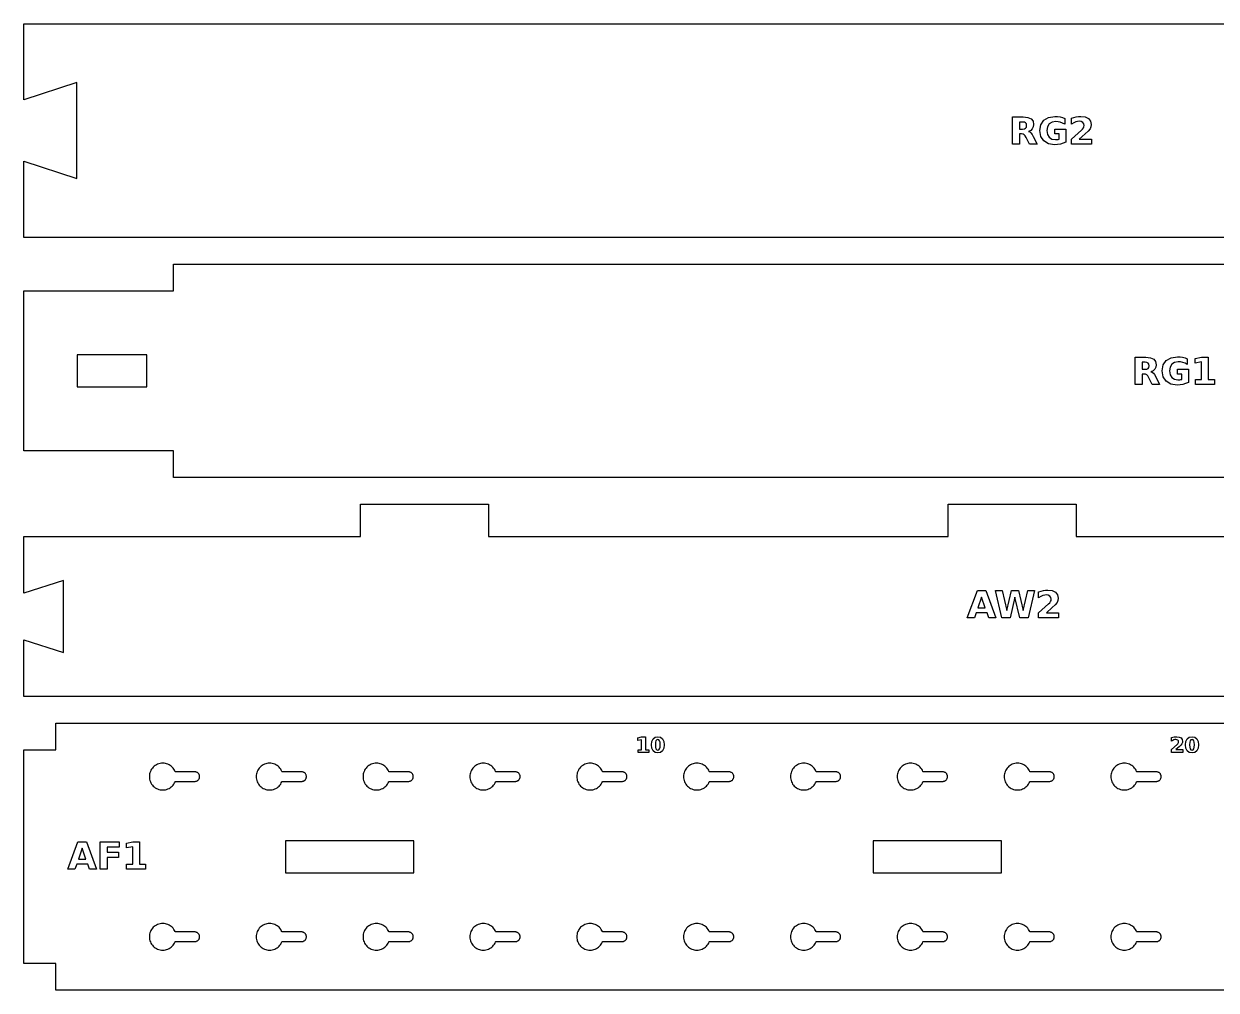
# Model space of a CAD drawing. Header units: millimetres. Extents: x 12 to 470, y 12 to 194.
# Drawn here: x 12.5 to 235.7, y 12.5 to 193.5 of the extents above; entities that cross this region are included whole.
import ezdxf

# ---------------------------------------------------------------- set-up
doc = ezdxf.new("R2010")
doc.units = ezdxf.units.MM
doc.layers.add('CUT', color=1, linetype='Continuous')
doc.layers.add('ENGRAVE', color=5, linetype='Continuous')

msp = doc.modelspace()

# ---------------------------------------------------------------- linework, layer by layer
at = {"layer": 'CUT', "color": 1}
for points in [[(382.5, 188.5), (410.5, 188.5), (410.5, 158.5), (382.5, 158.5), (382.5, 153.5), (12.5, 153.5), (12.5, 167.76), (22.4, 164.5), (22.4, 182.5), (12.5, 179.24), (12.5, 193.5), (382.5, 193.5)], [(40.5, 148.5), (410.5, 148.5), (410.5, 134.24), (420.4, 137.5), (420.4, 119.5), (410.5, 122.76), (410.5, 108.5), (40.5, 108.5), (40.5, 113.5), (12.5, 113.5), (12.5, 143.5), (40.5, 143.5)], [(22.5, 131.5), (22.5, 125.5), (35.5, 125.5), (35.5, 131.5)], [(75.5, 103.5), (99.5, 103.5), (99.5, 97.5), (185.5, 97.5), (185.5, 103.5), (209.5, 103.5), (209.5, 97.5), (295.5, 97.5), (295.5, 103.5), (319.5, 103.5), (319.5, 97.5), (442.5, 97.5), (442.5, 92.5), (470.5, 92.5), (470.5, 72.5), (442.5, 72.5), (442.5, 67.5), (12.5, 67.5), (12.5, 78.15), (19.93, 75.75), (19.93, 89.25), (12.5, 86.85), (12.5, 97.5), (75.5, 97.5)], [(18.5, 62.5), (448.5, 62.5), (448.5, 43.24), (458.4, 46.5), (458.4, 28.5), (448.5, 31.76), (448.5, 12.5), (18.5, 12.5), (18.5, 17.5), (12.5, 17.5), (12.5, 57.5), (18.5, 57.5)], [(40.43, 50.91), (40.58, 51.11), (40.7, 51.32), (40.81, 51.54), (40.83, 51.6), (44.5, 51.6), (44.59, 51.6), (44.68, 51.62), (44.76, 51.64), (44.84, 51.67), (44.92, 51.71), (45, 51.75), (45.07, 51.8), (45.14, 51.86), (45.2, 51.93), (45.25, 52), (45.29, 52.08), (45.33, 52.16), (45.36, 52.24), (45.38, 52.32), (45.4, 52.41), (45.4, 52.5), (45.4, 52.59), (45.38, 52.68), (45.36, 52.76), (45.33, 52.84), (45.29, 52.92), (45.25, 53), (45.2, 53.07), (45.14, 53.14), (45.07, 53.2), (45, 53.25), (44.92, 53.29), (44.84, 53.33), (44.76, 53.36), (44.68, 53.38), (44.59, 53.4), (44.5, 53.4), (40.83, 53.4), (40.81, 53.46), (40.7, 53.68), (40.58, 53.89), (40.43, 54.09), (40.27, 54.27), (40.09, 54.43), (39.89, 54.58), (39.68, 54.7), (39.46, 54.81), (39.23, 54.89), (38.99, 54.95), (38.75, 54.99), (38.5, 55), (38.25, 54.99), (38.01, 54.95), (37.77, 54.89), (37.54, 54.81), (37.32, 54.7), (37.11, 54.58), (36.91, 54.43), (36.73, 54.27), (36.57, 54.09), (36.42, 53.89), (36.3, 53.68), (36.19, 53.46), (36.11, 53.23), (36.05, 52.99), (36.01, 52.75), (36, 52.5), (36.01, 52.25), (36.05, 52.01), (36.11, 51.77), (36.19, 51.54), (36.3, 51.32), (36.42, 51.11), (36.57, 50.91), (36.73, 50.73), (36.91, 50.57), (37.11, 50.42), (37.32, 50.3), (37.54, 50.19), (37.77, 50.11), (38.01, 50.05), (38.25, 50.01), (38.5, 50), (38.75, 50.01), (38.99, 50.05), (39.23, 50.11), (39.46, 50.19), (39.68, 50.3), (39.89, 50.42), (40.09, 50.57), (40.27, 50.73)], [(60.43, 50.91), (60.58, 51.11), (60.7, 51.32), (60.81, 51.54), (60.83, 51.6), (64.5, 51.6), (64.59, 51.6), (64.68, 51.62), (64.76, 51.64), (64.84, 51.67), (64.92, 51.71), (65, 51.75), (65.07, 51.8), (65.14, 51.86), (65.2, 51.93), (65.25, 52), (65.29, 52.08), (65.33, 52.16), (65.36, 52.24), (65.38, 52.32), (65.4, 52.41), (65.4, 52.5), (65.4, 52.59), (65.38, 52.68), (65.36, 52.76), (65.33, 52.84), (65.29, 52.92), (65.25, 53), (65.2, 53.07), (65.14, 53.14), (65.07, 53.2), (65, 53.25), (64.92, 53.29), (64.84, 53.33), (64.76, 53.36), (64.68, 53.38), (64.59, 53.4), (64.5, 53.4), (60.83, 53.4), (60.81, 53.46), (60.7, 53.68), (60.58, 53.89), (60.43, 54.09), (60.27, 54.27), (60.09, 54.43), (59.89, 54.58), (59.68, 54.7), (59.46, 54.81), (59.23, 54.89), (58.99, 54.95), (58.75, 54.99), (58.5, 55), (58.25, 54.99), (58.01, 54.95), (57.77, 54.89), (57.54, 54.81), (57.32, 54.7), (57.11, 54.58), (56.91, 54.43), (56.73, 54.27), (56.57, 54.09), (56.42, 53.89), (56.3, 53.68), (56.19, 53.46), (56.11, 53.23), (56.05, 52.99), (56.01, 52.75), (56, 52.5), (56.01, 52.25), (56.05, 52.01), (56.11, 51.77), (56.19, 51.54), (56.3, 51.32), (56.42, 51.11), (56.57, 50.91), (56.73, 50.73), (56.91, 50.57), (57.11, 50.42), (57.32, 50.3), (57.54, 50.19), (57.77, 50.11), (58.01, 50.05), (58.25, 50.01), (58.5, 50), (58.75, 50.01), (58.99, 50.05), (59.23, 50.11), (59.46, 50.19), (59.68, 50.3), (59.89, 50.42), (60.09, 50.57), (60.27, 50.73)], [(80.43, 50.91), (80.58, 51.11), (80.7, 51.32), (80.81, 51.54), (80.83, 51.6), (84.5, 51.6), (84.59, 51.6), (84.68, 51.62), (84.76, 51.64), (84.84, 51.67), (84.92, 51.71), (85, 51.75), (85.07, 51.8), (85.14, 51.86), (85.2, 51.93), (85.25, 52), (85.29, 52.08), (85.33, 52.16), (85.36, 52.24), (85.38, 52.32), (85.4, 52.41), (85.4, 52.5), (85.4, 52.59), (85.38, 52.68), (85.36, 52.76), (85.33, 52.84), (85.29, 52.92), (85.25, 53), (85.2, 53.07), (85.14, 53.14), (85.07, 53.2), (85, 53.25), (84.92, 53.29), (84.84, 53.33), (84.76, 53.36), (84.68, 53.38), (84.59, 53.4), (84.5, 53.4), (80.83, 53.4), (80.81, 53.46), (80.7, 53.68), (80.58, 53.89), (80.43, 54.09), (80.27, 54.27), (80.09, 54.43), (79.89, 54.58), (79.68, 54.7), (79.46, 54.81), (79.23, 54.89), (78.99, 54.95), (78.75, 54.99), (78.5, 55), (78.25, 54.99), (78.01, 54.95), (77.77, 54.89), (77.54, 54.81), (77.32, 54.7), (77.11, 54.58), (76.91, 54.43), (76.73, 54.27), (76.57, 54.09), (76.42, 53.89), (76.3, 53.68), (76.19, 53.46), (76.11, 53.23), (76.05, 52.99), (76.01, 52.75), (76, 52.5), (76.01, 52.25), (76.05, 52.01), (76.11, 51.77), (76.19, 51.54), (76.3, 51.32), (76.42, 51.11), (76.57, 50.91), (76.73, 50.73), (76.91, 50.57), (77.11, 50.42), (77.32, 50.3), (77.54, 50.19), (77.77, 50.11), (78.01, 50.05), (78.25, 50.01), (78.5, 50), (78.75, 50.01), (78.99, 50.05), (79.23, 50.11), (79.46, 50.19), (79.68, 50.3), (79.89, 50.42), (80.09, 50.57), (80.27, 50.73)], [(100.43, 50.91), (100.58, 51.11), (100.7, 51.32), (100.81, 51.54), (100.83, 51.6), (104.5, 51.6), (104.59, 51.6), (104.68, 51.62), (104.76, 51.64), (104.84, 51.67), (104.92, 51.71), (105, 51.75), (105.07, 51.8), (105.14, 51.86), (105.2, 51.93), (105.25, 52), (105.29, 52.08), (105.33, 52.16), (105.36, 52.24), (105.38, 52.32), (105.4, 52.41), (105.4, 52.5), (105.4, 52.59), (105.38, 52.68), (105.36, 52.76), (105.33, 52.84), (105.29, 52.92), (105.25, 53), (105.2, 53.07), (105.14, 53.14), (105.07, 53.2), (105, 53.25), (104.92, 53.29), (104.84, 53.33), (104.76, 53.36), (104.68, 53.38), (104.59, 53.4), (104.5, 53.4), (100.83, 53.4), (100.81, 53.46), (100.7, 53.68), (100.58, 53.89), (100.43, 54.09), (100.27, 54.27), (100.09, 54.43), (99.89, 54.58), (99.68, 54.7), (99.46, 54.81), (99.23, 54.89), (98.99, 54.95), (98.75, 54.99), (98.5, 55), (98.25, 54.99), (98.01, 54.95), (97.77, 54.89), (97.54, 54.81), (97.32, 54.7), (97.11, 54.58), (96.91, 54.43), (96.73, 54.27), (96.57, 54.09), (96.42, 53.89), (96.3, 53.68), (96.19, 53.46), (96.11, 53.23), (96.05, 52.99), (96.01, 52.75), (96, 52.5), (96.01, 52.25), (96.05, 52.01), (96.11, 51.77), (96.19, 51.54), (96.3, 51.32), (96.42, 51.11), (96.57, 50.91), (96.73, 50.73), (96.91, 50.57), (97.11, 50.42), (97.32, 50.3), (97.54, 50.19), (97.77, 50.11), (98.01, 50.05), (98.25, 50.01), (98.5, 50), (98.75, 50.01), (98.99, 50.05), (99.23, 50.11), (99.46, 50.19), (99.68, 50.3), (99.89, 50.42), (100.09, 50.57), (100.27, 50.73)], [(120.43, 50.91), (120.58, 51.11), (120.7, 51.32), (120.81, 51.54), (120.83, 51.6), (124.5, 51.6), (124.59, 51.6), (124.68, 51.62), (124.76, 51.64), (124.84, 51.67), (124.92, 51.71), (125, 51.75), (125.07, 51.8), (125.14, 51.86), (125.2, 51.93), (125.25, 52), (125.29, 52.08), (125.33, 52.16), (125.36, 52.24), (125.38, 52.32), (125.4, 52.41), (125.4, 52.5), (125.4, 52.59), (125.38, 52.68), (125.36, 52.76), (125.33, 52.84), (125.29, 52.92), (125.25, 53), (125.2, 53.07), (125.14, 53.14), (125.07, 53.2), (125, 53.25), (124.92, 53.29), (124.84, 53.33), (124.76, 53.36), (124.68, 53.38), (124.59, 53.4), (124.5, 53.4), (120.83, 53.4), (120.81, 53.46), (120.7, 53.68), (120.58, 53.89), (120.43, 54.09), (120.27, 54.27), (120.09, 54.43), (119.89, 54.58), (119.68, 54.7), (119.46, 54.81), (119.23, 54.89), (118.99, 54.95), (118.75, 54.99), (118.5, 55), (118.25, 54.99), (118.01, 54.95), (117.77, 54.89), (117.54, 54.81), (117.32, 54.7), (117.11, 54.58), (116.91, 54.43), (116.73, 54.27), (116.57, 54.09), (116.42, 53.89), (116.3, 53.68), (116.19, 53.46), (116.11, 53.23), (116.05, 52.99), (116.01, 52.75), (116, 52.5), (116.01, 52.25), (116.05, 52.01), (116.11, 51.77), (116.19, 51.54), (116.3, 51.32), (116.42, 51.11), (116.57, 50.91), (116.73, 50.73), (116.91, 50.57), (117.11, 50.42), (117.32, 50.3), (117.54, 50.19), (117.77, 50.11), (118.01, 50.05), (118.25, 50.01), (118.5, 50), (118.75, 50.01), (118.99, 50.05), (119.23, 50.11), (119.46, 50.19), (119.68, 50.3), (119.89, 50.42), (120.09, 50.57), (120.27, 50.73)], [(140.43, 50.91), (140.58, 51.11), (140.7, 51.32), (140.81, 51.54), (140.83, 51.6), (144.5, 51.6), (144.59, 51.6), (144.68, 51.62), (144.76, 51.64), (144.84, 51.67), (144.92, 51.71), (145, 51.75), (145.07, 51.8), (145.14, 51.86), (145.2, 51.93), (145.25, 52), (145.29, 52.08), (145.33, 52.16), (145.36, 52.24), (145.38, 52.32), (145.4, 52.41), (145.4, 52.5), (145.4, 52.59), (145.38, 52.68), (145.36, 52.76), (145.33, 52.84), (145.29, 52.92), (145.25, 53), (145.2, 53.07), (145.14, 53.14), (145.07, 53.2), (145, 53.25), (144.92, 53.29), (144.84, 53.33), (144.76, 53.36), (144.68, 53.38), (144.59, 53.4), (144.5, 53.4), (140.83, 53.4), (140.81, 53.46), (140.7, 53.68), (140.58, 53.89), (140.43, 54.09), (140.27, 54.27), (140.09, 54.43), (139.89, 54.58), (139.68, 54.7), (139.46, 54.81), (139.23, 54.89), (138.99, 54.95), (138.75, 54.99), (138.5, 55), (138.25, 54.99), (138.01, 54.95), (137.77, 54.89), (137.54, 54.81), (137.32, 54.7), (137.11, 54.58), (136.91, 54.43), (136.73, 54.27), (136.57, 54.09), (136.42, 53.89), (136.3, 53.68), (136.19, 53.46), (136.11, 53.23), (136.05, 52.99), (136.01, 52.75), (136, 52.5), (136.01, 52.25), (136.05, 52.01), (136.11, 51.77), (136.19, 51.54), (136.3, 51.32), (136.42, 51.11), (136.57, 50.91), (136.73, 50.73), (136.91, 50.57), (137.11, 50.42), (137.32, 50.3), (137.54, 50.19), (137.77, 50.11), (138.01, 50.05), (138.25, 50.01), (138.5, 50), (138.75, 50.01), (138.99, 50.05), (139.23, 50.11), (139.46, 50.19), (139.68, 50.3), (139.89, 50.42), (140.09, 50.57), (140.27, 50.73)], [(160.43, 50.91), (160.58, 51.11), (160.7, 51.32), (160.81, 51.54), (160.83, 51.6), (164.5, 51.6), (164.59, 51.6), (164.68, 51.62), (164.76, 51.64), (164.84, 51.67), (164.92, 51.71), (165, 51.75), (165.07, 51.8), (165.14, 51.86), (165.2, 51.93), (165.25, 52), (165.29, 52.08), (165.33, 52.16), (165.36, 52.24), (165.38, 52.32), (165.4, 52.41), (165.4, 52.5), (165.4, 52.59), (165.38, 52.68), (165.36, 52.76), (165.33, 52.84), (165.29, 52.92), (165.25, 53), (165.2, 53.07), (165.14, 53.14), (165.07, 53.2), (165, 53.25), (164.92, 53.29), (164.84, 53.33), (164.76, 53.36), (164.68, 53.38), (164.59, 53.4), (164.5, 53.4), (160.83, 53.4), (160.81, 53.46), (160.7, 53.68), (160.58, 53.89), (160.43, 54.09), (160.27, 54.27), (160.09, 54.43), (159.89, 54.58), (159.68, 54.7), (159.46, 54.81), (159.23, 54.89), (158.99, 54.95), (158.75, 54.99), (158.5, 55), (158.25, 54.99), (158.01, 54.95), (157.77, 54.89), (157.54, 54.81), (157.32, 54.7), (157.11, 54.58), (156.91, 54.43), (156.73, 54.27), (156.57, 54.09), (156.42, 53.89), (156.3, 53.68), (156.19, 53.46), (156.11, 53.23), (156.05, 52.99), (156.01, 52.75), (156, 52.5), (156.01, 52.25), (156.05, 52.01), (156.11, 51.77), (156.19, 51.54), (156.3, 51.32), (156.42, 51.11), (156.57, 50.91), (156.73, 50.73), (156.91, 50.57), (157.11, 50.42), (157.32, 50.3), (157.54, 50.19), (157.77, 50.11), (158.01, 50.05), (158.25, 50.01), (158.5, 50), (158.75, 50.01), (158.99, 50.05), (159.23, 50.11), (159.46, 50.19), (159.68, 50.3), (159.89, 50.42), (160.09, 50.57), (160.27, 50.73)], [(180.43, 50.91), (180.58, 51.11), (180.7, 51.32), (180.81, 51.54), (180.83, 51.6), (184.5, 51.6), (184.59, 51.6), (184.68, 51.62), (184.76, 51.64), (184.84, 51.67), (184.92, 51.71), (185, 51.75), (185.07, 51.8), (185.14, 51.86), (185.2, 51.93), (185.25, 52), (185.29, 52.08), (185.33, 52.16), (185.36, 52.24), (185.38, 52.32), (185.4, 52.41), (185.4, 52.5), (185.4, 52.59), (185.38, 52.68), (185.36, 52.76), (185.33, 52.84), (185.29, 52.92), (185.25, 53), (185.2, 53.07), (185.14, 53.14), (185.07, 53.2), (185, 53.25), (184.92, 53.29), (184.84, 53.33), (184.76, 53.36), (184.68, 53.38), (184.59, 53.4), (184.5, 53.4), (180.83, 53.4), (180.81, 53.46), (180.7, 53.68), (180.58, 53.89), (180.43, 54.09), (180.27, 54.27), (180.09, 54.43), (179.89, 54.58), (179.68, 54.7), (179.46, 54.81), (179.23, 54.89), (178.99, 54.95), (178.75, 54.99), (178.5, 55), (178.25, 54.99), (178.01, 54.95), (177.77, 54.89), (177.54, 54.81), (177.32, 54.7), (177.11, 54.58), (176.91, 54.43), (176.73, 54.27), (176.57, 54.09), (176.42, 53.89), (176.3, 53.68), (176.19, 53.46), (176.11, 53.23), (176.05, 52.99), (176.01, 52.75), (176, 52.5), (176.01, 52.25), (176.05, 52.01), (176.11, 51.77), (176.19, 51.54), (176.3, 51.32), (176.42, 51.11), (176.57, 50.91), (176.73, 50.73), (176.91, 50.57), (177.11, 50.42), (177.32, 50.3), (177.54, 50.19), (177.77, 50.11), (178.01, 50.05), (178.25, 50.01), (178.5, 50), (178.75, 50.01), (178.99, 50.05), (179.23, 50.11), (179.46, 50.19), (179.68, 50.3), (179.89, 50.42), (180.09, 50.57), (180.27, 50.73)], [(200.43, 50.91), (200.58, 51.11), (200.7, 51.32), (200.81, 51.54), (200.83, 51.6), (204.5, 51.6), (204.59, 51.6), (204.68, 51.62), (204.76, 51.64), (204.84, 51.67), (204.92, 51.71), (205, 51.75), (205.07, 51.8), (205.14, 51.86), (205.2, 51.93), (205.25, 52), (205.29, 52.08), (205.33, 52.16), (205.36, 52.24), (205.38, 52.32), (205.4, 52.41), (205.4, 52.5), (205.4, 52.59), (205.38, 52.68), (205.36, 52.76), (205.33, 52.84), (205.29, 52.92), (205.25, 53), (205.2, 53.07), (205.14, 53.14), (205.07, 53.2), (205, 53.25), (204.92, 53.29), (204.84, 53.33), (204.76, 53.36), (204.68, 53.38), (204.59, 53.4), (204.5, 53.4), (200.83, 53.4), (200.81, 53.46), (200.7, 53.68), (200.58, 53.89), (200.43, 54.09), (200.27, 54.27), (200.09, 54.43), (199.89, 54.58), (199.68, 54.7), (199.46, 54.81), (199.23, 54.89), (198.99, 54.95), (198.75, 54.99), (198.5, 55), (198.25, 54.99), (198.01, 54.95), (197.77, 54.89), (197.54, 54.81), (197.32, 54.7), (197.11, 54.58), (196.91, 54.43), (196.73, 54.27), (196.57, 54.09), (196.42, 53.89), (196.3, 53.68), (196.19, 53.46), (196.11, 53.23), (196.05, 52.99), (196.01, 52.75), (196, 52.5), (196.01, 52.25), (196.05, 52.01), (196.11, 51.77), (196.19, 51.54), (196.3, 51.32), (196.42, 51.11), (196.57, 50.91), (196.73, 50.73), (196.91, 50.57), (197.11, 50.42), (197.32, 50.3), (197.54, 50.19), (197.77, 50.11), (198.01, 50.05), (198.25, 50.01), (198.5, 50), (198.75, 50.01), (198.99, 50.05), (199.23, 50.11), (199.46, 50.19), (199.68, 50.3), (199.89, 50.42), (200.09, 50.57), (200.27, 50.73)], [(220.27, 50.73), (220.43, 50.91), (220.58, 51.11), (220.7, 51.32), (220.81, 51.54), (220.83, 51.6), (224.5, 51.6), (224.59, 51.6), (224.68, 51.62), (224.76, 51.64), (224.84, 51.67), (224.92, 51.71), (225, 51.75), (225.07, 51.8), (225.14, 51.86), (225.2, 51.93), (225.25, 52), (225.29, 52.08), (225.33, 52.16), (225.36, 52.24), (225.38, 52.32), (225.4, 52.41), (225.4, 52.5), (225.4, 52.59), (225.38, 52.68), (225.36, 52.76), (225.33, 52.84), (225.29, 52.92), (225.25, 53), (225.2, 53.07), (225.14, 53.14), (225.07, 53.2), (225, 53.25), (224.92, 53.29), (224.84, 53.33), (224.76, 53.36), (224.68, 53.38), (224.59, 53.4), (224.5, 53.4), (220.83, 53.4), (220.81, 53.46), (220.7, 53.68), (220.58, 53.89), (220.43, 54.09), (220.27, 54.27), (220.09, 54.43), (219.89, 54.58), (219.68, 54.7), (219.46, 54.81), (219.23, 54.89), (218.99, 54.95), (218.75, 54.99), (218.5, 55), (218.25, 54.99), (218.01, 54.95), (217.77, 54.89), (217.54, 54.81), (217.32, 54.7), (217.11, 54.58), (216.91, 54.43), (216.73, 54.27), (216.57, 54.09), (216.42, 53.89), (216.3, 53.68), (216.19, 53.46), (216.11, 53.23), (216.05, 52.99), (216.01, 52.75), (216, 52.5), (216.01, 52.25), (216.05, 52.01), (216.11, 51.77), (216.19, 51.54), (216.3, 51.32), (216.42, 51.11), (216.57, 50.91), (216.73, 50.73), (216.91, 50.57), (217.11, 50.42), (217.32, 50.3), (217.54, 50.19), (217.77, 50.11), (218.01, 50.05), (218.25, 50.01), (218.5, 50), (218.75, 50.01), (218.99, 50.05), (219.23, 50.11), (219.46, 50.19), (219.68, 50.3), (219.89, 50.42), (220.09, 50.57)], [(85.5, 34.5), (85.5, 40.5), (61.5, 40.5), (61.5, 34.5)], [(195.5, 34.5), (195.5, 40.5), (171.5, 40.5), (171.5, 34.5)], [(40.43, 20.91), (40.58, 21.11), (40.7, 21.32), (40.81, 21.54), (40.83, 21.6), (44.5, 21.6), (44.59, 21.6), (44.68, 21.62), (44.76, 21.64), (44.84, 21.67), (44.92, 21.71), (45, 21.75), (45.07, 21.8), (45.14, 21.86), (45.2, 21.93), (45.25, 22), (45.29, 22.08), (45.33, 22.16), (45.36, 22.24), (45.38, 22.32), (45.4, 22.41), (45.4, 22.5), (45.4, 22.59), (45.38, 22.68), (45.36, 22.76), (45.33, 22.84), (45.29, 22.92), (45.25, 23), (45.2, 23.07), (45.14, 23.14), (45.07, 23.2), (45, 23.25), (44.92, 23.29), (44.84, 23.33), (44.76, 23.36), (44.68, 23.38), (44.59, 23.4), (44.5, 23.4), (40.83, 23.4), (40.81, 23.46), (40.7, 23.68), (40.58, 23.89), (40.43, 24.09), (40.27, 24.27), (40.09, 24.43), (39.89, 24.58), (39.68, 24.7), (39.46, 24.81), (39.23, 24.89), (38.99, 24.95), (38.75, 24.99), (38.5, 25), (38.25, 24.99), (38.01, 24.95), (37.77, 24.89), (37.54, 24.81), (37.32, 24.7), (37.11, 24.58), (36.91, 24.43), (36.73, 24.27), (36.57, 24.09), (36.42, 23.89), (36.3, 23.68), (36.19, 23.46), (36.11, 23.23), (36.05, 22.99), (36.01, 22.75), (36, 22.5), (36.01, 22.25), (36.05, 22.01), (36.11, 21.77), (36.19, 21.54), (36.3, 21.32), (36.42, 21.11), (36.57, 20.91), (36.73, 20.73), (36.91, 20.57), (37.11, 20.42), (37.32, 20.3), (37.54, 20.19), (37.77, 20.11), (38.01, 20.05), (38.25, 20.01), (38.5, 20), (38.75, 20.01), (38.99, 20.05), (39.23, 20.11), (39.46, 20.19), (39.68, 20.3), (39.89, 20.42), (40.09, 20.57), (40.27, 20.73)], [(60.43, 20.91), (60.58, 21.11), (60.7, 21.32), (60.81, 21.54), (60.83, 21.6), (64.5, 21.6), (64.59, 21.6), (64.68, 21.62), (64.76, 21.64), (64.84, 21.67), (64.92, 21.71), (65, 21.75), (65.07, 21.8), (65.14, 21.86), (65.2, 21.93), (65.25, 22), (65.29, 22.08), (65.33, 22.16), (65.36, 22.24), (65.38, 22.32), (65.4, 22.41), (65.4, 22.5), (65.4, 22.59), (65.38, 22.68), (65.36, 22.76), (65.33, 22.84), (65.29, 22.92), (65.25, 23), (65.2, 23.07), (65.14, 23.14), (65.07, 23.2), (65, 23.25), (64.92, 23.29), (64.84, 23.33), (64.76, 23.36), (64.68, 23.38), (64.59, 23.4), (64.5, 23.4), (60.83, 23.4), (60.81, 23.46), (60.7, 23.68), (60.58, 23.89), (60.43, 24.09), (60.27, 24.27), (60.09, 24.43), (59.89, 24.58), (59.68, 24.7), (59.46, 24.81), (59.23, 24.89), (58.99, 24.95), (58.75, 24.99), (58.5, 25), (58.25, 24.99), (58.01, 24.95), (57.77, 24.89), (57.54, 24.81), (57.32, 24.7), (57.11, 24.58), (56.91, 24.43), (56.73, 24.27), (56.57, 24.09), (56.42, 23.89), (56.3, 23.68), (56.19, 23.46), (56.11, 23.23), (56.05, 22.99), (56.01, 22.75), (56, 22.5), (56.01, 22.25), (56.05, 22.01), (56.11, 21.77), (56.19, 21.54), (56.3, 21.32), (56.42, 21.11), (56.57, 20.91), (56.73, 20.73), (56.91, 20.57), (57.11, 20.42), (57.32, 20.3), (57.54, 20.19), (57.77, 20.11), (58.01, 20.05), (58.25, 20.01), (58.5, 20), (58.75, 20.01), (58.99, 20.05), (59.23, 20.11), (59.46, 20.19), (59.68, 20.3), (59.89, 20.42), (60.09, 20.57), (60.27, 20.73)], [(80.43, 20.91), (80.58, 21.11), (80.7, 21.32), (80.81, 21.54), (80.83, 21.6), (84.5, 21.6), (84.59, 21.6), (84.68, 21.62), (84.76, 21.64), (84.84, 21.67), (84.92, 21.71), (85, 21.75), (85.07, 21.8), (85.14, 21.86), (85.2, 21.93), (85.25, 22), (85.29, 22.08), (85.33, 22.16), (85.36, 22.24), (85.38, 22.32), (85.4, 22.41), (85.4, 22.5), (85.4, 22.59), (85.38, 22.68), (85.36, 22.76), (85.33, 22.84), (85.29, 22.92), (85.25, 23), (85.2, 23.07), (85.14, 23.14), (85.07, 23.2), (85, 23.25), (84.92, 23.29), (84.84, 23.33), (84.76, 23.36), (84.68, 23.38), (84.59, 23.4), (84.5, 23.4), (80.83, 23.4), (80.81, 23.46), (80.7, 23.68), (80.58, 23.89), (80.43, 24.09), (80.27, 24.27), (80.09, 24.43), (79.89, 24.58), (79.68, 24.7), (79.46, 24.81), (79.23, 24.89), (78.99, 24.95), (78.75, 24.99), (78.5, 25), (78.25, 24.99), (78.01, 24.95), (77.77, 24.89), (77.54, 24.81), (77.32, 24.7), (77.11, 24.58), (76.91, 24.43), (76.73, 24.27), (76.57, 24.09), (76.42, 23.89), (76.3, 23.68), (76.19, 23.46), (76.11, 23.23), (76.05, 22.99), (76.01, 22.75), (76, 22.5), (76.01, 22.25), (76.05, 22.01), (76.11, 21.77), (76.19, 21.54), (76.3, 21.32), (76.42, 21.11), (76.57, 20.91), (76.73, 20.73), (76.91, 20.57), (77.11, 20.42), (77.32, 20.3), (77.54, 20.19), (77.77, 20.11), (78.01, 20.05), (78.25, 20.01), (78.5, 20), (78.75, 20.01), (78.99, 20.05), (79.23, 20.11), (79.46, 20.19), (79.68, 20.3), (79.89, 20.42), (80.09, 20.57), (80.27, 20.73)], [(100.43, 20.91), (100.58, 21.11), (100.7, 21.32), (100.81, 21.54), (100.83, 21.6), (104.5, 21.6), (104.59, 21.6), (104.68, 21.62), (104.76, 21.64), (104.84, 21.67), (104.92, 21.71), (105, 21.75), (105.07, 21.8), (105.14, 21.86), (105.2, 21.93), (105.25, 22), (105.29, 22.08), (105.33, 22.16), (105.36, 22.24), (105.38, 22.32), (105.4, 22.41), (105.4, 22.5), (105.4, 22.59), (105.38, 22.68), (105.36, 22.76), (105.33, 22.84), (105.29, 22.92), (105.25, 23), (105.2, 23.07), (105.14, 23.14), (105.07, 23.2), (105, 23.25), (104.92, 23.29), (104.84, 23.33), (104.76, 23.36), (104.68, 23.38), (104.59, 23.4), (104.5, 23.4), (100.83, 23.4), (100.81, 23.46), (100.7, 23.68), (100.58, 23.89), (100.43, 24.09), (100.27, 24.27), (100.09, 24.43), (99.89, 24.58), (99.68, 24.7), (99.46, 24.81), (99.23, 24.89), (98.99, 24.95), (98.75, 24.99), (98.5, 25), (98.25, 24.99), (98.01, 24.95), (97.77, 24.89), (97.54, 24.81), (97.32, 24.7), (97.11, 24.58), (96.91, 24.43), (96.73, 24.27), (96.57, 24.09), (96.42, 23.89), (96.3, 23.68), (96.19, 23.46), (96.11, 23.23), (96.05, 22.99), (96.01, 22.75), (96, 22.5), (96.01, 22.25), (96.05, 22.01), (96.11, 21.77), (96.19, 21.54), (96.3, 21.32), (96.42, 21.11), (96.57, 20.91), (96.73, 20.73), (96.91, 20.57), (97.11, 20.42), (97.32, 20.3), (97.54, 20.19), (97.77, 20.11), (98.01, 20.05), (98.25, 20.01), (98.5, 20), (98.75, 20.01), (98.99, 20.05), (99.23, 20.11), (99.46, 20.19), (99.68, 20.3), (99.89, 20.42), (100.09, 20.57), (100.27, 20.73)], [(120.27, 20.73), (120.43, 20.91), (120.58, 21.11), (120.7, 21.32), (120.81, 21.54), (120.83, 21.6), (124.5, 21.6), (124.59, 21.6), (124.68, 21.62), (124.76, 21.64), (124.84, 21.67), (124.92, 21.71), (125, 21.75), (125.07, 21.8), (125.14, 21.86), (125.2, 21.93), (125.25, 22), (125.29, 22.08), (125.33, 22.16), (125.36, 22.24), (125.38, 22.32), (125.4, 22.41), (125.4, 22.5), (125.4, 22.59), (125.38, 22.68), (125.36, 22.76), (125.33, 22.84), (125.29, 22.92), (125.25, 23), (125.2, 23.07), (125.14, 23.14), (125.07, 23.2), (125, 23.25), (124.92, 23.29), (124.84, 23.33), (124.76, 23.36), (124.68, 23.38), (124.59, 23.4), (124.5, 23.4), (120.83, 23.4), (120.81, 23.46), (120.7, 23.68), (120.58, 23.89), (120.43, 24.09), (120.27, 24.27), (120.09, 24.43), (119.89, 24.58), (119.68, 24.7), (119.46, 24.81), (119.23, 24.89), (118.99, 24.95), (118.75, 24.99), (118.5, 25), (118.25, 24.99), (118.01, 24.95), (117.77, 24.89), (117.54, 24.81), (117.32, 24.7), (117.11, 24.58), (116.91, 24.43), (116.73, 24.27), (116.57, 24.09), (116.42, 23.89), (116.3, 23.68), (116.19, 23.46), (116.11, 23.23), (116.05, 22.99), (116.01, 22.75), (116, 22.5), (116.01, 22.25), (116.05, 22.01), (116.11, 21.77), (116.19, 21.54), (116.3, 21.32), (116.42, 21.11), (116.57, 20.91), (116.73, 20.73), (116.91, 20.57), (117.11, 20.42), (117.32, 20.3), (117.54, 20.19), (117.77, 20.11), (118.01, 20.05), (118.25, 20.01), (118.5, 20), (118.75, 20.01), (118.99, 20.05), (119.23, 20.11), (119.46, 20.19), (119.68, 20.3), (119.89, 20.42), (120.09, 20.57)], [(140.27, 20.73), (140.43, 20.91), (140.58, 21.11), (140.7, 21.32), (140.81, 21.54), (140.83, 21.6), (144.5, 21.6), (144.59, 21.6), (144.68, 21.62), (144.76, 21.64), (144.84, 21.67), (144.92, 21.71), (145, 21.75), (145.07, 21.8), (145.14, 21.86), (145.2, 21.93), (145.25, 22), (145.29, 22.08), (145.33, 22.16), (145.36, 22.24), (145.38, 22.32), (145.4, 22.41), (145.4, 22.5), (145.4, 22.59), (145.38, 22.68), (145.36, 22.76), (145.33, 22.84), (145.29, 22.92), (145.25, 23), (145.2, 23.07), (145.14, 23.14), (145.07, 23.2), (145, 23.25), (144.92, 23.29), (144.84, 23.33), (144.76, 23.36), (144.68, 23.38), (144.59, 23.4), (144.5, 23.4), (140.83, 23.4), (140.81, 23.46), (140.7, 23.68), (140.58, 23.89), (140.43, 24.09), (140.27, 24.27), (140.09, 24.43), (139.89, 24.58), (139.68, 24.7), (139.46, 24.81), (139.23, 24.89), (138.99, 24.95), (138.75, 24.99), (138.5, 25), (138.25, 24.99), (138.01, 24.95), (137.77, 24.89), (137.54, 24.81), (137.32, 24.7), (137.11, 24.58), (136.91, 24.43), (136.73, 24.27), (136.57, 24.09), (136.42, 23.89), (136.3, 23.68), (136.19, 23.46), (136.11, 23.23), (136.05, 22.99), (136.01, 22.75), (136, 22.5), (136.01, 22.25), (136.05, 22.01), (136.11, 21.77), (136.19, 21.54), (136.3, 21.32), (136.42, 21.11), (136.57, 20.91), (136.73, 20.73), (136.91, 20.57), (137.11, 20.42), (137.32, 20.3), (137.54, 20.19), (137.77, 20.11), (138.01, 20.05), (138.25, 20.01), (138.5, 20), (138.75, 20.01), (138.99, 20.05), (139.23, 20.11), (139.46, 20.19), (139.68, 20.3), (139.89, 20.42), (140.09, 20.57)], [(160.43, 20.91), (160.58, 21.11), (160.7, 21.32), (160.81, 21.54), (160.83, 21.6), (164.5, 21.6), (164.59, 21.6), (164.68, 21.62), (164.76, 21.64), (164.84, 21.67), (164.92, 21.71), (165, 21.75), (165.07, 21.8), (165.14, 21.86), (165.2, 21.93), (165.25, 22), (165.29, 22.08), (165.33, 22.16), (165.36, 22.24), (165.38, 22.32), (165.4, 22.41), (165.4, 22.5), (165.4, 22.59), (165.38, 22.68), (165.36, 22.76), (165.33, 22.84), (165.29, 22.92), (165.25, 23), (165.2, 23.07), (165.14, 23.14), (165.07, 23.2), (165, 23.25), (164.92, 23.29), (164.84, 23.33), (164.76, 23.36), (164.68, 23.38), (164.59, 23.4), (164.5, 23.4), (160.83, 23.4), (160.81, 23.46), (160.7, 23.68), (160.58, 23.89), (160.43, 24.09), (160.27, 24.27), (160.09, 24.43), (159.89, 24.58), (159.68, 24.7), (159.46, 24.81), (159.23, 24.89), (158.99, 24.95), (158.75, 24.99), (158.5, 25), (158.25, 24.99), (158.01, 24.95), (157.77, 24.89), (157.54, 24.81), (157.32, 24.7), (157.11, 24.58), (156.91, 24.43), (156.73, 24.27), (156.57, 24.09), (156.42, 23.89), (156.3, 23.68), (156.19, 23.46), (156.11, 23.23), (156.05, 22.99), (156.01, 22.75), (156, 22.5), (156.01, 22.25), (156.05, 22.01), (156.11, 21.77), (156.19, 21.54), (156.3, 21.32), (156.42, 21.11), (156.57, 20.91), (156.73, 20.73), (156.91, 20.57), (157.11, 20.42), (157.32, 20.3), (157.54, 20.19), (157.77, 20.11), (158.01, 20.05), (158.25, 20.01), (158.5, 20), (158.75, 20.01), (158.99, 20.05), (159.23, 20.11), (159.46, 20.19), (159.68, 20.3), (159.89, 20.42), (160.09, 20.57), (160.27, 20.73)], [(180.43, 20.91), (180.58, 21.11), (180.7, 21.32), (180.81, 21.54), (180.83, 21.6), (184.5, 21.6), (184.59, 21.6), (184.68, 21.62), (184.76, 21.64), (184.84, 21.67), (184.92, 21.71), (185, 21.75), (185.07, 21.8), (185.14, 21.86), (185.2, 21.93), (185.25, 22), (185.29, 22.08), (185.33, 22.16), (185.36, 22.24), (185.38, 22.32), (185.4, 22.41), (185.4, 22.5), (185.4, 22.59), (185.38, 22.68), (185.36, 22.76), (185.33, 22.84), (185.29, 22.92), (185.25, 23), (185.2, 23.07), (185.14, 23.14), (185.07, 23.2), (185, 23.25), (184.92, 23.29), (184.84, 23.33), (184.76, 23.36), (184.68, 23.38), (184.59, 23.4), (184.5, 23.4), (180.83, 23.4), (180.81, 23.46), (180.7, 23.68), (180.58, 23.89), (180.43, 24.09), (180.27, 24.27), (180.09, 24.43), (179.89, 24.58), (179.68, 24.7), (179.46, 24.81), (179.23, 24.89), (178.99, 24.95), (178.75, 24.99), (178.5, 25), (178.25, 24.99), (178.01, 24.95), (177.77, 24.89), (177.54, 24.81), (177.32, 24.7), (177.11, 24.58), (176.91, 24.43), (176.73, 24.27), (176.57, 24.09), (176.42, 23.89), (176.3, 23.68), (176.19, 23.46), (176.11, 23.23), (176.05, 22.99), (176.01, 22.75), (176, 22.5), (176.01, 22.25), (176.05, 22.01), (176.11, 21.77), (176.19, 21.54), (176.3, 21.32), (176.42, 21.11), (176.57, 20.91), (176.73, 20.73), (176.91, 20.57), (177.11, 20.42), (177.32, 20.3), (177.54, 20.19), (177.77, 20.11), (178.01, 20.05), (178.25, 20.01), (178.5, 20), (178.75, 20.01), (178.99, 20.05), (179.23, 20.11), (179.46, 20.19), (179.68, 20.3), (179.89, 20.42), (180.09, 20.57), (180.27, 20.73)], [(200.43, 20.91), (200.58, 21.11), (200.7, 21.32), (200.81, 21.54), (200.83, 21.6), (204.5, 21.6), (204.59, 21.6), (204.68, 21.62), (204.76, 21.64), (204.84, 21.67), (204.92, 21.71), (205, 21.75), (205.07, 21.8), (205.14, 21.86), (205.2, 21.93), (205.25, 22), (205.29, 22.08), (205.33, 22.16), (205.36, 22.24), (205.38, 22.32), (205.4, 22.41), (205.4, 22.5), (205.4, 22.59), (205.38, 22.68), (205.36, 22.76), (205.33, 22.84), (205.29, 22.92), (205.25, 23), (205.2, 23.07), (205.14, 23.14), (205.07, 23.2), (205, 23.25), (204.92, 23.29), (204.84, 23.33), (204.76, 23.36), (204.68, 23.38), (204.59, 23.4), (204.5, 23.4), (200.83, 23.4), (200.81, 23.46), (200.7, 23.68), (200.58, 23.89), (200.43, 24.09), (200.27, 24.27), (200.09, 24.43), (199.89, 24.58), (199.68, 24.7), (199.46, 24.81), (199.23, 24.89), (198.99, 24.95), (198.75, 24.99), (198.5, 25), (198.25, 24.99), (198.01, 24.95), (197.77, 24.89), (197.54, 24.81), (197.32, 24.7), (197.11, 24.58), (196.91, 24.43), (196.73, 24.27), (196.57, 24.09), (196.42, 23.89), (196.3, 23.68), (196.19, 23.46), (196.11, 23.23), (196.05, 22.99), (196.01, 22.75), (196, 22.5), (196.01, 22.25), (196.05, 22.01), (196.11, 21.77), (196.19, 21.54), (196.3, 21.32), (196.42, 21.11), (196.57, 20.91), (196.73, 20.73), (196.91, 20.57), (197.11, 20.42), (197.32, 20.3), (197.54, 20.19), (197.77, 20.11), (198.01, 20.05), (198.25, 20.01), (198.5, 20), (198.75, 20.01), (198.99, 20.05), (199.23, 20.11), (199.46, 20.19), (199.68, 20.3), (199.89, 20.42), (200.09, 20.57), (200.27, 20.73)], [(220.43, 20.91), (220.58, 21.11), (220.7, 21.32), (220.81, 21.54), (220.83, 21.6), (224.5, 21.6), (224.59, 21.6), (224.68, 21.62), (224.76, 21.64), (224.84, 21.67), (224.92, 21.71), (225, 21.75), (225.07, 21.8), (225.14, 21.86), (225.2, 21.93), (225.25, 22), (225.29, 22.08), (225.33, 22.16), (225.36, 22.24), (225.38, 22.32), (225.4, 22.41), (225.4, 22.5), (225.4, 22.59), (225.38, 22.68), (225.36, 22.76), (225.33, 22.84), (225.29, 22.92), (225.25, 23), (225.2, 23.07), (225.14, 23.14), (225.07, 23.2), (225, 23.25), (224.92, 23.29), (224.84, 23.33), (224.76, 23.36), (224.68, 23.38), (224.59, 23.4), (224.5, 23.4), (220.83, 23.4), (220.81, 23.46), (220.7, 23.68), (220.58, 23.89), (220.43, 24.09), (220.27, 24.27), (220.09, 24.43), (219.89, 24.58), (219.68, 24.7), (219.46, 24.81), (219.23, 24.89), (218.99, 24.95), (218.75, 24.99), (218.5, 25), (218.25, 24.99), (218.01, 24.95), (217.77, 24.89), (217.54, 24.81), (217.32, 24.7), (217.11, 24.58), (216.91, 24.43), (216.73, 24.27), (216.57, 24.09), (216.42, 23.89), (216.3, 23.68), (216.19, 23.46), (216.11, 23.23), (216.05, 22.99), (216.01, 22.75), (216, 22.5), (216.01, 22.25), (216.05, 22.01), (216.11, 21.77), (216.19, 21.54), (216.3, 21.32), (216.42, 21.11), (216.57, 20.91), (216.73, 20.73), (216.91, 20.57), (217.11, 20.42), (217.32, 20.3), (217.54, 20.19), (217.77, 20.11), (218.01, 20.05), (218.25, 20.01), (218.5, 20), (218.75, 20.01), (218.99, 20.05), (219.23, 20.11), (219.46, 20.19), (219.68, 20.3), (219.89, 20.42), (220.09, 20.57), (220.27, 20.73)]]:
    msp.add_lwpolyline(points, close=True, dxfattribs=at)
at = {"layer": 'ENGRAVE', "color": 5}
for points in [[(198.89, 172.88), (198.89, 170.95), (197.57, 170.95), (197.57, 176.06), (199.58, 176.06), (200.46, 175.97), (201.06, 175.72), (201.41, 175.28), (201.53, 174.65), (201.47, 174.19), (201.28, 173.82), (200.98, 173.53), (200.55, 173.34), (200.8, 173.24), (201.03, 173.06), (201.25, 172.79), (201.47, 172.4), (202.18, 170.95), (200.78, 170.95), (200.16, 172.22), (199.97, 172.54), (199.77, 172.74), (199.55, 172.85), (199.26, 172.88)], [(199.44, 173.79), (199.8, 173.83), (200.03, 173.95), (200.17, 174.15), (200.21, 174.45), (200.17, 174.75), (200.03, 174.95), (199.8, 175.06), (199.44, 175.1), (198.89, 175.1), (198.89, 173.79)], [(207.55, 171.33), (207.05, 171.12), (206.53, 170.97), (205.99, 170.88), (205.43, 170.85), (204.29, 171.03), (203.41, 171.57), (202.85, 172.41), (202.67, 173.5), (202.86, 174.6), (203.43, 175.44), (204.33, 175.97), (205.51, 176.15), (206, 176.12), (206.48, 176.05), (206.93, 175.93), (207.36, 175.77), (207.36, 174.71), (206.94, 174.92), (206.51, 175.07), (206.09, 175.16), (205.67, 175.19), (204.97, 175.08), (204.45, 174.75), (204.14, 174.22), (204.03, 173.5), (204.13, 172.78), (204.44, 172.25), (204.94, 171.92), (205.6, 171.81), (205.8, 171.81), (205.99, 171.83), (206.15, 171.86), (206.3, 171.91), (206.3, 172.9), (205.5, 172.9), (205.5, 173.79), (207.55, 173.79)], [(210.08, 171.92), (212.33, 171.92), (212.33, 170.95), (208.62, 170.95), (208.62, 171.92), (210.48, 173.56), (210.7, 173.79), (210.85, 174), (210.94, 174.22), (210.97, 174.45), (210.91, 174.78), (210.73, 175.03), (210.45, 175.19), (210.09, 175.25), (209.77, 175.22), (209.41, 175.12), (209.04, 174.95), (208.63, 174.73), (208.63, 175.85), (209.07, 175.98), (209.51, 176.07), (209.94, 176.13), (210.36, 176.15), (211.18, 176.05), (211.79, 175.74), (212.17, 175.26), (212.29, 174.62), (212.24, 174.22), (212.08, 173.84), (211.74, 173.42), (211.17, 172.88)], [(221.82, 127.88), (221.82, 125.95), (220.51, 125.95), (220.51, 131.06), (222.52, 131.06), (223.39, 130.97), (224, 130.72), (224.35, 130.28), (224.47, 129.65), (224.41, 129.19), (224.22, 128.82), (223.92, 128.53), (223.49, 128.34), (223.74, 128.24), (223.97, 128.06), (224.18, 127.79), (224.4, 127.4), (225.12, 125.95), (223.71, 125.95), (223.09, 127.22), (222.9, 127.54), (222.71, 127.74), (222.49, 127.85), (222.2, 127.88)], [(222.38, 128.79), (222.73, 128.83), (222.97, 128.95), (223.11, 129.15), (223.15, 129.45), (223.11, 129.75), (222.97, 129.95), (222.73, 130.06), (222.38, 130.1), (221.82, 130.1), (221.82, 128.79)], [(230.49, 126.33), (229.98, 126.12), (229.46, 125.97), (228.93, 125.88), (228.37, 125.85), (227.23, 126.03), (226.35, 126.57), (225.79, 127.41), (225.6, 128.5), (225.79, 129.6), (226.36, 130.44), (227.26, 130.97), (228.44, 131.15), (228.94, 131.12), (229.42, 131.05), (229.87, 130.93), (230.3, 130.77), (230.3, 129.71), (229.87, 129.92), (229.45, 130.07), (229.03, 130.16), (228.6, 130.19), (227.91, 130.08), (227.39, 129.75), (227.07, 129.22), (226.97, 128.5), (227.07, 127.78), (227.38, 127.25), (227.87, 126.92), (228.54, 126.81), (228.74, 126.81), (228.92, 126.83), (229.09, 126.86), (229.24, 126.91), (229.24, 127.9), (228.43, 127.9), (228.43, 128.79), (230.49, 128.79)], [(231.82, 126.86), (232.98, 126.86), (232.98, 130.16), (231.79, 129.91), (231.79, 130.81), (232.98, 131.06), (234.23, 131.06), (234.23, 126.86), (235.39, 126.86), (235.39, 125.95), (231.82, 125.95)], [(192.82, 83.16), (190.76, 83.16), (190.43, 82.23), (189.11, 82.23), (191, 87.34), (192.57, 87.34), (194.46, 82.23), (193.14, 82.23)], [(194.39, 87.34), (195.65, 87.34), (196.53, 83.63), (197.41, 87.34), (198.67, 87.34), (199.55, 83.63), (200.43, 87.34), (201.68, 87.34), (200.48, 82.23), (198.96, 82.23), (198.04, 86.11), (197.12, 82.23), (195.6, 82.23)], [(203.92, 83.2), (206.16, 83.2), (206.16, 82.23), (202.45, 82.23), (202.45, 83.2), (204.32, 84.85), (204.53, 85.07), (204.69, 85.29), (204.78, 85.51), (204.81, 85.73), (204.75, 86.06), (204.57, 86.31), (204.28, 86.48), (203.92, 86.53), (203.6, 86.5), (203.25, 86.4), (202.87, 86.24), (202.47, 86.01), (202.47, 87.13), (202.91, 87.26), (203.35, 87.35), (203.78, 87.41), (204.2, 87.43), (205.01, 87.33), (205.62, 87.03), (206, 86.54), (206.13, 85.9), (206.08, 85.5), (205.91, 85.12), (205.58, 84.7), (205.01, 84.16)], [(191.09, 84.11), (192.48, 84.11), (191.79, 86.14)], [(127.47, 57.52), (128.13, 57.52), (128.13, 59.4), (127.45, 59.26), (127.45, 59.78), (128.13, 59.92), (128.84, 59.92), (128.84, 57.52), (129.51, 57.52), (129.51, 57), (127.47, 57)], [(132.38, 58.45), (132.3, 57.81), (132.06, 57.34), (131.68, 57.04), (131.18, 56.94), (130.67, 57.04), (130.29, 57.34), (130.05, 57.81), (129.97, 58.45), (130.05, 59.1), (130.29, 59.58), (130.67, 59.87), (131.18, 59.97), (131.68, 59.87), (132.06, 59.58), (132.3, 59.1)], [(131.62, 58.46), (131.6, 58.93), (131.52, 59.23), (131.38, 59.4), (131.18, 59.45), (130.97, 59.4), (130.83, 59.23), (130.75, 58.93), (130.73, 58.46), (130.75, 57.99), (130.83, 57.68), (130.97, 57.51), (131.18, 57.45), (131.38, 57.51), (131.52, 57.68), (131.6, 57.99)], [(228.15, 57.55), (229.44, 57.55), (229.44, 57), (227.32, 57), (227.32, 57.55), (228.38, 58.49), (228.5, 58.62), (228.59, 58.74), (228.64, 58.87), (228.66, 59), (228.63, 59.19), (228.52, 59.33), (228.36, 59.42), (228.16, 59.45), (227.97, 59.44), (227.77, 59.38), (227.56, 59.29), (227.32, 59.16), (227.32, 59.8), (227.58, 59.87), (227.83, 59.92), (228.07, 59.96), (228.31, 59.97), (228.78, 59.91), (229.13, 59.74), (229.34, 59.46), (229.42, 59.1), (229.39, 58.87), (229.29, 58.65), (229.1, 58.41), (228.78, 58.1)], [(232.38, 58.45), (232.3, 57.81), (232.06, 57.34), (231.68, 57.04), (231.18, 56.94), (230.67, 57.04), (230.29, 57.34), (230.05, 57.81), (229.97, 58.45), (230.05, 59.1), (230.29, 59.58), (230.67, 59.87), (231.18, 59.97), (231.68, 59.87), (232.06, 59.58), (232.3, 59.1)], [(231.62, 58.46), (231.6, 58.93), (231.52, 59.23), (231.38, 59.4), (231.18, 59.45), (230.97, 59.4), (230.83, 59.23), (230.75, 58.93), (230.73, 58.46), (230.75, 57.99), (230.83, 57.68), (230.97, 57.51), (231.18, 57.45), (231.38, 57.51), (231.52, 57.68), (231.6, 57.99)], [(24.45, 36.09), (22.39, 36.09), (22.07, 35.17), (20.74, 35.17), (22.63, 40.27), (24.2, 40.27), (26.09, 35.17), (24.77, 35.17)], [(26.77, 40.27), (30.32, 40.27), (30.32, 39.27), (28.09, 39.27), (28.09, 38.32), (30.19, 38.32), (30.19, 37.33), (28.09, 37.33), (28.09, 35.17), (26.77, 35.17)], [(31.73, 36.07), (32.89, 36.07), (32.89, 39.37), (31.7, 39.13), (31.7, 40.02), (32.89, 40.27), (34.14, 40.27), (34.14, 36.07), (35.3, 36.07), (35.3, 35.17), (31.73, 35.17)], [(22.72, 37.04), (24.12, 37.04), (23.42, 39.07)]]:
    msp.add_lwpolyline(points, close=True, dxfattribs=at)

doc.saveas('drawing.dxf')
